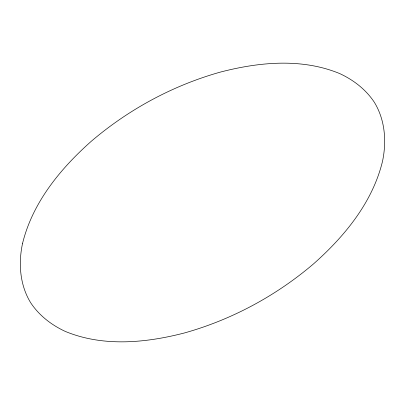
<?xml version="1.0" encoding="UTF-8"?>
<svg xmlns="http://www.w3.org/2000/svg" width="405" height="405" viewBox="0 0 405 405"><rect width="100%" height="100%" fill="white"/><g stroke="black" fill="none" stroke-linecap="round" stroke-linejoin="round"><path stroke-width="0.61" d="M22.493 243.663C18.276 263.564 19.875 285.13 30.689 302.763C39.143 315.53 51.46 325.002 65.256 331.406C103.164 347.1 145.861 342.979 184.655 332.9C232.05 319.575 276.301 295.66 313.728 263.711C344.69 236.247 372.549 202.343 382.507 161.337C386.724 141.436 385.125 119.87 374.311 102.237C365.857 89.47 353.54 79.998 339.744 73.594C301.836 57.9 259.139 62.021 220.345 72.1C172.95 85.425 128.699 109.34 91.272 141.289C60.31 168.753 32.451 202.657 22.493 243.663"/></g></svg>
